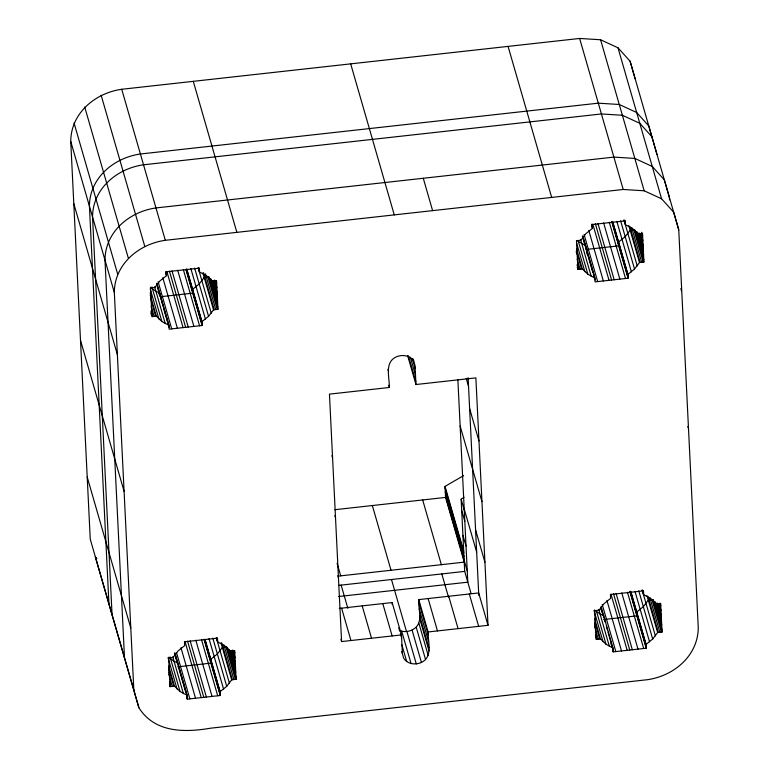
<?xml version="1.0" encoding="UTF-8"?>
<svg xmlns="http://www.w3.org/2000/svg" width="769" height="769" viewBox="0 0 769 769"><rect width="100%" height="100%" fill="white"/><g stroke="black" fill="none" stroke-linecap="round" stroke-linejoin="round"><path stroke-width="1.15" d="M138.901 707.778L90.252 539.184L70.748 141.458C70.835 113.206 95.221 92.982 121.733 89.281L579.634 38.45L600.579 39.767L617.988 47.784L630.099 61.212L678.748 229.816L698.252 627.542C698.165 655.794 673.779 676.018 647.267 679.719L210.677 728.185C184.57 732.617 154.771 732.876 138.901 707.778L95.318 556.756L96.827 558.438M133.844 690.206L114.331 292.47C114.427 264.228 138.814 244.004 165.316 240.303L623.217 189.472L644.172 190.789L661.58 198.796L673.692 212.234L678.748 229.816M399.553 630.253C404.984 633.079 411.857 631.166 416.202 627.158C422.988 619.574 417.923 608.577 418.769 599.599L478.674 592.947L488.017 625.312L428.112 631.964L418.769 599.599M401.754 651.554L403.687 658.254C407.416 664.147 415.414 665.223 421.431 662.465C433.197 656.832 427.862 642 428.112 631.964M156.982 283.876L168.94 325.316L169.132 329.161L202.141 325.498L201.949 321.653L208.562 316.338L213.522 309.811L202.872 272.908M186.636 696.925L187.28 699.156L220.29 695.493L220.107 691.648L226.72 686.332L231.671 679.806L221.02 642.903M582.94 236.583L594.908 278.032L595.091 281.877L628.11 278.215L627.917 274.37L634.531 269.044L639.491 262.527L628.84 225.625M612.605 649.642L613.249 651.872L646.258 648.209L646.066 644.364L652.689 639.039L657.639 632.522L646.989 595.619M213.522 309.811L217.954 309.321L216.541 280.647L212.119 281.137L206.582 275.783L199.517 271.986L199.325 268.15L166.315 271.813L166.508 275.648L159.894 280.964L154.934 287.491L150.522 287.971L151.926 316.655L156.338 316.165L161.884 321.519L168.94 325.316M639.491 262.527L643.913 262.037L642.509 233.363L638.078 233.853L632.541 228.499L625.485 224.692L625.293 220.857L592.284 224.529L592.466 228.355L585.863 233.68L580.903 240.197L576.49 240.687L577.894 269.361L582.306 268.871L587.852 274.235L594.908 278.032M471.08 593.533L464.697 571.386L461.15 499.254L464.024 497.226M338.408 576.106L464.236 562.139L445.559 497.418L445.02 486.412L463.611 475.598M160.644 296.709L192.798 293.133L192.615 289.298L199.229 283.972L204.179 277.455L208.61 276.965L217.954 309.321M586.612 249.416L618.766 245.849L618.574 242.004L625.197 236.689L630.147 230.162L634.579 229.671L643.913 262.037M413.78 361.199C410.05 355.297 402.052 354.221 396.025 356.979C384.26 362.622 389.604 377.444 389.345 387.48L329.449 394.132L341.59 641.567L401.485 634.915L402.418 653.871M407.599 355.518L415.971 384.529L475.876 377.877L488.017 625.312M334.89 509.703L445.559 497.418M338.86 585.363L464.697 571.386M338.543 596.533L467.802 582.181L457.882 379.905M339.264 608.423L392.152 602.56L401.485 634.915M177.937 666.8L210.956 663.128L210.764 659.293L217.377 653.967L222.328 647.45L226.759 646.96L236.102 679.315L231.671 679.806M603.905 619.506L636.915 615.844L636.732 611.999L643.345 606.683L648.296 600.156L652.727 599.666L662.071 632.031L657.639 632.522M169.43 684.41L170.074 686.65L174.496 686.159L180.033 691.514L187.088 695.311L187.28 699.156M613.249 651.872L613.056 648.027L606.001 644.23L600.454 638.866L596.042 639.356L594.639 610.682L599.051 610.192L604.011 603.675L610.624 598.349L610.432 594.524L643.442 590.852L643.634 594.687L650.699 598.493L656.236 603.848L660.658 603.357L662.071 632.031M216.377 637.511L217.665 641.98L224.731 645.777L230.267 651.132L234.699 650.641L236.102 679.315M577.019 240.62L585.565 245.667L585.728 248.916M594.427 609.99L600.022 613.979L603.713 615.661L603.752 616.267M150.301 287.279L155.905 291.268L159.596 292.96L162.913 306.043M168.459 657.274L174.054 661.263L177.754 662.955L177.783 663.551L174.832 653.333M651.891 136.728L639.779 123.29L622.371 115.273L601.425 113.956L143.524 164.797C117.013 168.498 92.636 188.722 92.54 216.964L112.053 614.7M617.988 47.784L661.58 198.796M680.825 288.615L681.469 290.845M600.579 39.767L644.172 190.789M641.654 232.248L642.615 235.602M640.933 233.834L642.865 240.534M639.558 233.19L643.105 245.465M639.029 233.199L643.211 247.705M638.491 233.199L643.326 249.944M636.799 231.431L643.566 254.866M635.434 230.777L643.807 259.797M579.634 38.45L623.217 189.472M633.887 229.748L643.22 262.114M631.705 227.643L641.702 262.277M687.861 426.449L688.505 428.679M629.859 226.682L640.183 262.45M624.745 220.549L625.389 222.779M624.486 220.751L625.447 224.096M624.188 220.232L625.485 224.692M623.967 219.934L637.241 265.92M620.602 220.79L634.531 269.044M616.834 221.347L631.416 271.88M612.682 221.568L627.917 274.37M612.71 222.164L627.946 274.966M612.441 222.356L628.013 276.292M611.855 221.405L628.081 277.609M611.884 222.001L628.11 278.215M609.308 222.289L625.524 278.493M603.636 222.923L619.862 279.128M597.965 223.548L614.191 279.753M595.389 223.837L611.605 280.041M592.803 224.125L609.029 280.329M591.736 224.212L592.38 226.442M591.794 225.528L592.438 227.759M591.822 226.124L592.466 228.355M588.766 230.431L603.348 280.954M584.075 234.468L597.676 281.589M582.642 236.054L594.61 277.513M582.383 236.237L585.334 246.455M585.661 247.589L592.745 272.139M593.389 274.37L595.004 279.954M586.372 251.146L587.333 254.491M580.557 239.438L591.207 276.34M578.509 241.87L587.852 274.235M576.49 242.716L584.863 271.736M576.51 248.791L582.306 268.871M576.433 250.559L577.077 252.79M576.462 251.098L581.614 268.948M576.221 251.684L576.865 253.914M577.202 259.076L580.095 269.121M577.298 264.824L578.586 269.285M577.135 264.892L577.779 267.122M577.25 267.131L577.894 269.361M508.078 46.39L551.671 197.412M660.129 603.367L660.773 605.597M659.081 603.828L661.013 610.528M657.716 603.184L661.253 615.46M657.178 603.194L661.369 617.699M656.639 603.194L661.475 619.939M654.948 601.425L661.715 624.861M653.266 599.657L661.955 629.792M652.035 599.743L661.378 632.108M649.853 597.638L659.85 632.272M648.007 596.677L658.331 632.445M642.894 590.544L643.538 592.774M642.634 590.746L643.605 594.091M642.346 590.227L643.634 594.687M642.115 589.929L655.39 635.915M638.76 590.784L652.689 639.039M634.983 591.342L649.565 641.875M630.83 591.563L646.066 644.364M630.859 592.159L646.095 644.96M630.272 591.217L646.162 646.287M630.003 591.399L646.229 647.604M630.032 591.995L646.258 648.209M627.456 592.284L643.682 648.488M621.785 592.918L638.01 649.123M616.113 593.543L632.339 649.747M613.537 593.831L629.763 650.036M610.961 594.12L627.177 650.324M606.924 600.426L621.506 650.949M602.223 604.463L615.825 651.583M601.098 606.578L613.085 648.623M600.858 607.366L603.809 617.584M604.136 618.699L605.097 622.054M606.385 626.514L607.356 629.859M608 632.089L613.153 649.949M600.925 608.692L601.906 612.095M610.961 643.461L611.932 646.806M612.576 649.036L613.22 651.266M598.715 609.433L609.365 646.335M596.657 611.864L606.001 644.23M593.995 610.48L603.021 641.731M594.658 618.785L600.454 638.866M594.937 622.208L599.772 638.943M594.697 622.794L595.341 625.024M594.802 625.034L595.446 627.264M594.706 626.841L598.253 639.116M595.446 634.819L596.734 639.279M423.277 178.264L432.611 210.629M466.245 378.396L468.532 386.346M469.628 408.599L478.972 440.964M460.15 426.084L481.942 501.599M350.683 63.865L394.266 214.887M475.578 529.87L484.922 562.226M464.216 508.982L476.665 552.123M461.15 499.254L464.265 510.039M461.708 510.52L464.822 521.315M413.136 358.96L415.039 365.583L415.971 384.529M412.29 358.498L415.193 368.543M462.919 535.32L466.033 546.105M410.358 357.201L415.51 375.051M408.416 355.903L415.827 381.568M445.02 486.412L463.697 551.133M445.107 488.132L463.784 552.853M445.289 491.91L463.967 556.631M445.472 495.697L467.254 570.906M469.311 593.995L478.654 626.351M387.922 369.264L388.566 371.494M422.681 499.956L441.358 564.677M388.701 385.25L389.345 387.48M448.721 596.273L458.064 628.638M441.81 573.934L448.529 597.205M428.131 598.561L437.474 630.926M418.913 602.56L428.256 634.925M419.24 609.077L428.573 641.433M419.557 615.594L428.9 647.95M419.701 618.555L429.044 650.91M418.874 623.169L428.218 655.524M416.202 627.158L425.545 659.523M412.088 630.109L421.431 662.465M372.35 505.55L391.027 570.271M406.955 631.589L416.298 663.955M391.479 579.518L406.388 631.186M401.726 631.262L411.069 663.618M398.736 627.831L399.697 631.186M400.341 633.416L401.629 637.876M401.889 644.874L406.714 661.609M382.789 603.598L392.132 635.953M331.929 455.565L332.573 457.795M362.199 605.885L371.533 638.241M334.871 515.615L335.515 517.854M337.091 563.369L340.696 575.856M341.148 585.103L347.867 608.385M337.822 575.673L338.466 577.904M193.279 81.341L236.862 232.363M341.609 608.164L350.943 640.529M340.946 639.337L341.59 641.567M216.012 280.656L216.656 282.886M214.638 280.012L216.896 287.817M213.59 280.474L217.137 292.749M213.061 280.483L217.243 294.988M212.523 280.493L217.358 297.228M210.831 278.724L217.598 302.159M209.139 276.955L217.838 307.081M207.918 277.042L217.262 309.398M205.41 273.802L215.733 309.571M203.564 272.832L214.215 309.734M198.777 267.833L199.421 270.063M198.517 268.035L199.488 271.38M198.229 267.516L199.517 271.986M198.325 268.352L211.273 313.204M194.634 268.083L208.562 316.338M190.866 268.641L205.448 319.164M186.713 268.852L201.949 321.653M186.742 269.458L201.978 322.259M186.483 269.64L202.045 323.576M186.213 269.832L202.112 324.903M185.915 269.294L202.141 325.498M183.339 269.583L199.565 325.787M177.668 270.207L193.894 326.412M121.733 89.281L165.316 240.303M171.996 270.842L188.222 327.046M169.42 271.121L185.646 327.334M166.835 271.409L183.06 327.613M165.768 271.495L166.412 273.735M165.825 272.812L166.469 275.052M165.864 273.418L166.508 275.648M162.797 277.715L177.389 328.248M158.106 281.752L171.708 328.872M156.684 283.338L168.969 325.921M157.395 286.933L159.366 293.748M163.557 308.273L169.036 327.238M158.779 292.797L159.76 296.2M101.143 95.212L144.735 246.234M154.598 286.722L165.248 323.634M151.887 286.885L161.884 321.519M150.205 288.894L158.904 319.02M150.224 292.912L150.868 295.152M150.224 294.96L156.338 316.165M150.464 297.843L155.655 316.242M151.233 306.36L154.136 316.405M151.003 310.993L152.618 316.578M151.176 312.185L151.82 314.415M150.964 313.3L151.608 315.54M84.705 106.987L128.288 258M234.161 650.651L234.805 652.881M232.796 650.007L235.045 657.812M231.748 650.468L235.285 662.743M231.209 650.478L235.401 664.983M230.681 650.487L235.506 667.223M229.306 649.834L235.747 672.154M227.614 648.065L235.996 677.076M226.067 647.037L235.41 679.392M74.035 122.944L117.619 273.966M223.894 644.931L233.891 679.565M221.712 642.826L232.363 679.729M216.925 637.828L217.569 640.058M216.675 638.03L217.637 641.375M216.474 638.347L229.422 683.199M70.748 141.458L114.331 292.47M212.792 638.078L226.72 686.332M209.014 638.635L223.596 689.159M205.188 639.981L220.107 691.648M204.89 639.452L220.136 692.254M204.631 639.635L220.194 693.571M204.371 639.827L220.261 694.897M204.073 639.289L220.29 695.493M201.488 639.577L217.714 695.782M73.795 203.602L117.378 354.615M195.816 640.202L212.042 696.406M190.145 640.837L206.371 697.041M187.569 641.115L203.795 697.329M184.993 641.404L201.218 697.608M180.955 647.709L195.537 698.242M176.591 652.881L189.856 698.867M174.803 652.737L187.088 695.311M178.1 664.666L187.117 695.916M175.88 658.062L177.514 663.743M178.168 665.992L185.896 692.773M186.54 695.003L187.184 697.233M186.607 696.33L187.252 698.56M172.746 656.716L183.397 693.628M80.495 340.321L124.088 491.343M170.036 656.88L180.033 691.514M168.036 657.774L177.053 689.014M168.69 666.069L174.496 686.159M168.651 668.376L173.804 686.236M168.728 670.087L169.372 672.317M168.844 672.327L169.488 674.557M168.738 674.125L172.285 686.4M169.478 682.103L170.766 686.573M87.205 477.04L130.797 628.062M630.099 61.212L635.156 78.794M656.947 154.309L648.776 125.943L636.665 112.505L619.256 104.488L598.311 103.171L140.41 154.002C113.899 157.712 89.521 177.937 89.425 206.179L108.938 603.905M669.52 199.844L669.405 197.45L664.349 179.869L652.237 166.44L634.829 158.424L613.873 157.107L155.982 207.938C129.471 211.638 105.084 231.863 104.988 260.114L124.501 657.841M468.11 377.656L478.789 595.321M392.152 602.56L392.248 604.53M217.665 641.98L217.483 638.145L184.464 641.807L184.656 645.643L178.043 650.959L173.083 657.485L168.671 657.966L170.074 686.65"/></g></svg>
